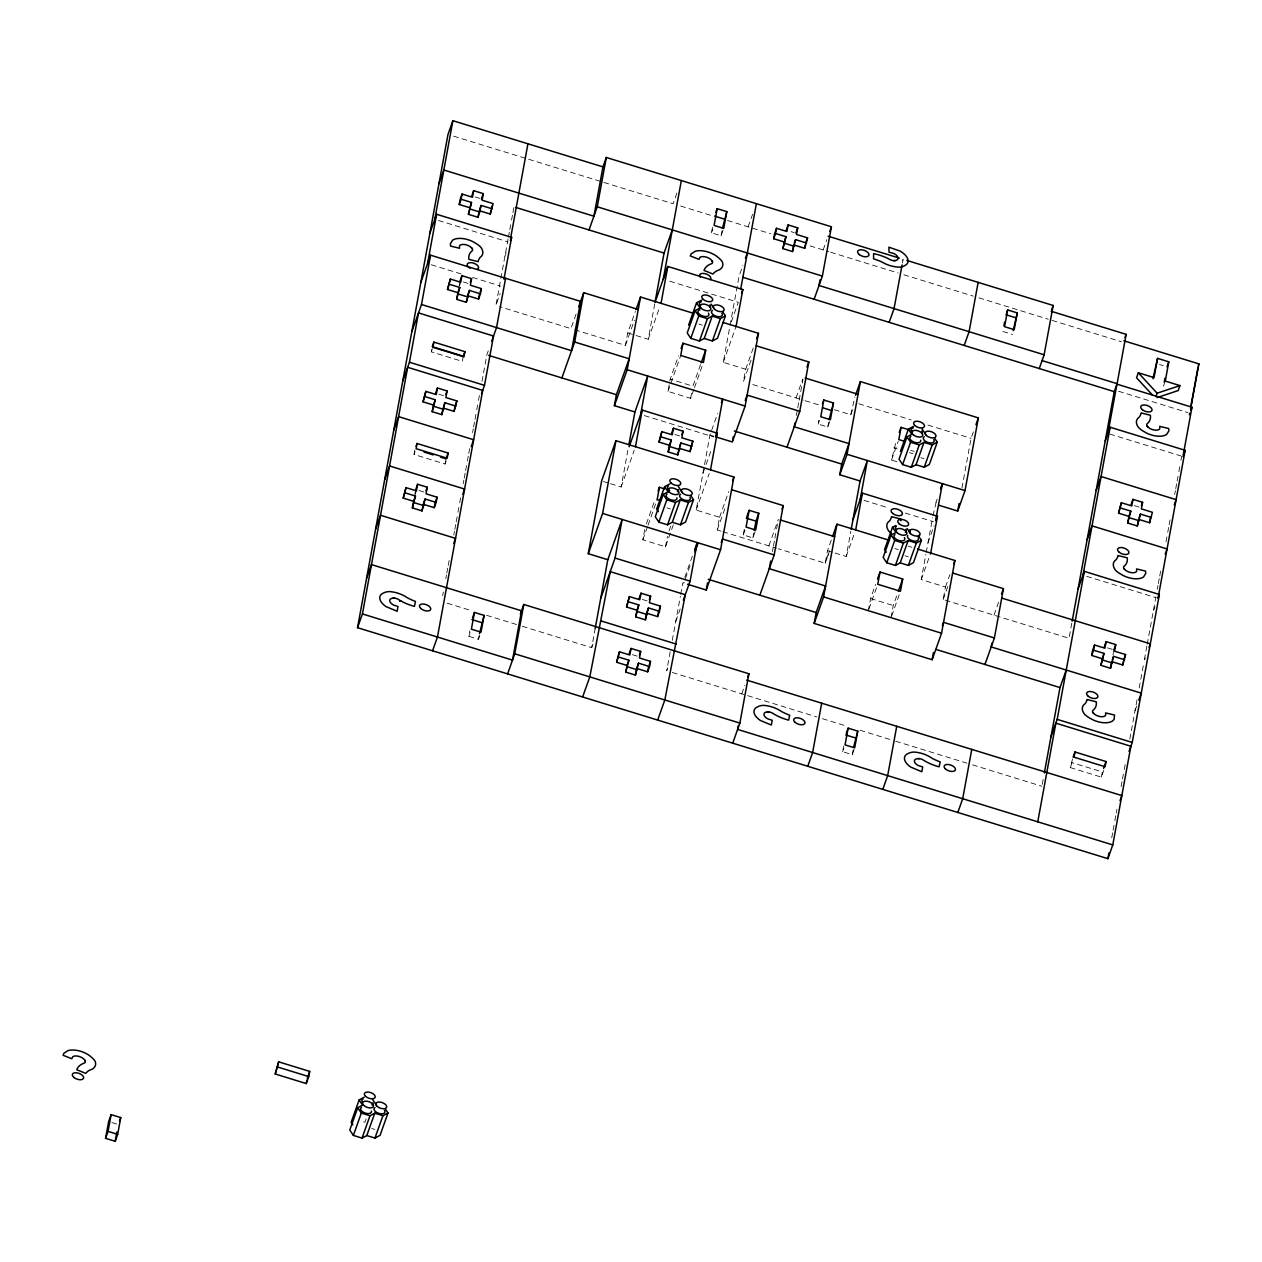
<?xml version="1.0" encoding="UTF-8"?>
<svg xmlns="http://www.w3.org/2000/svg" width="1262" height="1262" viewBox="0 0 1262 1262"><rect width="100%" height="100%" fill="white"/><g stroke="black" fill="none" stroke-linecap="round" stroke-linejoin="round"><path stroke-width="0.75" stroke-dasharray="5 3.75" d="M463.296 356.184L462.349 361.389L431.304 351.83L431.935 348.375M446.117 461.135L445.092 464.022L414.046 454.478L414.993 449.272M414.851 494.452L415.766 489.514M459.163 285.859L460.062 280.937M445.092 464.022L446.038 458.832M442.662 595.759L443.356 591.973M445.786 578.69L446.48 574.904M446.827 572.995L447.868 567.316M448.215 565.408L449.619 557.82M453.784 535.056L454.478 531.27M454.825 529.362L455.882 523.683M456.229 521.774L457.617 514.186M457.964 512.293L459.005 506.598M459.699 502.812L460.74 497.118M463.186 483.835L463.88 480.049M464.227 478.14L465.268 472.461M465.615 470.552L467.003 462.965M467.35 461.072L468.407 455.377M468.754 453.484L469.795 447.789M472.572 432.614L473.266 428.828M473.613 426.919L474.67 421.24M475.017 419.331L476.405 411.743M476.752 409.85L477.793 404.155M478.487 400.37L479.528 394.675M481.974 381.392L486.848 354.843L489.277 347.996M508.065 239.117L495.887 305.514L500.146 293.541M508.412 237.209L509.454 231.53M509.801 229.621L511.189 222.033M511.536 220.14L512.593 214.445M512.94 212.552L513.981 206.858M479.734 635.732L478.472 639.298L468.833 636.332L469.858 630.748M478.472 639.298L479.15 635.575M574.683 329.761L625.431 345.394L627.719 332.947L635.401 311.399M522.279 626.283L591.689 647.658L595.159 628.681M610.492 483.709L621.156 486.99L627.861 450.36M627.719 332.947L648.242 339.257L655.01 302.375M693.848 389.406L690.645 398.382L667.961 391.394L670.201 379.152L678.514 355.805M673.34 524.834L665.516 546.793L642.815 539.805L644.74 529.314M723.079 230.236L721.107 235.805L711.468 232.839L712.494 227.255M690.645 398.382L691.608 393.129M721.107 235.805L722.116 230.22M665.516 546.793L667.44 536.303M670.201 651.776L666.715 670.753L668.671 665.263M672.283 640.402L680.376 596.327M680.723 594.386L682.852 582.807L683.83 583.107L690.992 562.978M720.933 531.113L717.242 529.977L719.561 517.278L696.182 510.085L709.938 435.075L717.621 413.526M751.079 360.143L743.397 381.692L745.684 369.245L723.284 362.352L729.704 327.331M730.035 325.486L739.09 276.157L742.892 265.462M755.149 531.602L752.893 537.896L743.271 534.93L744.627 527.484M752.893 537.896L753.919 532.312M796.354 415.387L797.395 409.708M797.742 407.8L798.783 402.121M799.146 400.212L801.922 385.036M802.269 383.143L802.963 379.357M772.423 551.62L773.117 547.818M773.464 545.925L774.505 540.231M774.852 538.338L776.24 530.75M776.587 528.841L777.644 523.162M829.733 421.571L827.777 427.061L818.139 424.095L818.817 420.372M827.777 427.061L828.803 421.476M834.356 409.693L850.777 414.756L854.926 396.915M831.279 540.104L827.509 550.705L825.206 563.215L778.275 548.765M834.987 553.008L846.218 556.463L850.84 531.27M902.409 263.064L903.103 259.278L901.873 262.717M896.777 461.655L891.54 460.046L896.209 440.99M868.319 610.792L870.575 598.535L875.607 584.401M854.09 749.565L852.276 754.66L842.637 751.695L843.663 746.11M852.276 754.66L853.301 749.076M891.019 617.765L893.259 605.523L897.676 593.156M1071.817 623.081L1069.04 638.256L943.171 599.513L945.459 587.019L921.26 579.558L925.882 554.365M926.229 552.44L932.618 517.625M932.981 515.685L936.925 498.979M961.944 488.094L971.077 438.34L973.491 431.525M1042.254 784.333L1043.295 778.654M1103.824 770.199L1101.363 777.14L1070.318 767.58L1072.511 758.919M1112.974 654.773L1113.889 649.851M1101.363 777.14L1102.31 771.934L1071.264 762.39M1111.727 837.794L1112.768 832.1M1113.116 830.207L1114.504 822.619M1114.851 820.71L1115.892 815.031M1116.239 813.122L1116.933 809.336M1121.113 786.573L1122.155 780.878M1122.502 778.985L1123.89 771.397M1124.253 769.489L1125.294 763.81M1129.805 739.138L1137.472 697.413M1139.207 687.916L1143.735 663.26M1146.858 646.191L1144.082 661.367L1145.328 657.849M1147.205 644.283L1155.913 596.863M1157.301 589.275L1157.995 585.473M1158.342 583.58L1159.384 577.886M1159.731 575.993L1161.119 568.405M1165.993 541.84L1167.382 534.252M1167.729 532.359L1168.786 526.664M1169.133 524.771L1170.521 517.183M1174.701 494.42L1175.395 490.618M1175.742 488.725L1176.783 483.03M1177.13 481.137L1178.519 473.55M1178.866 471.657L1179.907 465.962M1180.964 460.267L1181.658 456.481M431.304 351.83L432.377 348.817M459.478 285.764L460.725 282.262M414.046 454.478L415.072 451.575M415.182 494.341L416.428 490.855M504.926 256.186L506.157 252.747M576.103 314.08L570.929 328.609L499.642 306.666M468.833 636.332L470.111 632.767M676.905 193.039L673.103 203.734L603.693 182.375M625.431 345.394L634.392 320.248M366.138 1118.81L364.907 1122.249L361.437 1121.177M648.242 339.257L659.758 306.934M711.468 232.839L712.793 229.132M621.156 486.99L634.187 450.392M667.961 391.394L680.754 355.474M591.689 647.658L592.982 643.999M748.129 226.829L752.578 214.366M700.568 364.576L692.901 386.14L670.201 379.152M694.494 387.608L703.439 362.462M646.365 523.904L654.836 500.115M642.815 539.805L647.39 526.995M648.037 525.166L657.155 499.547M731.313 321.92L738.286 302.312L666.999 280.369M723.284 362.352L736.062 326.432M669.065 530.892L671.021 525.402M702.902 473.455L705.458 466.262M706.105 464.479L711.216 450.108M745.684 369.245L753.998 345.898M696.182 510.085L709.212 473.487M684.809 577.318L692.617 555.343M675.769 621.425L680.202 608.962M719.561 517.278L728.695 491.659M717.242 529.977L725.713 506.188M823.171 249.923L826.847 239.606M743.271 534.93L744.943 530.214M796.038 397.909L802.711 379.152M768.889 545.878L778.338 519.36M818.139 424.095L819.448 420.435M741.756 693.848L744.817 685.25M850.777 414.756L853.254 407.658M846.218 556.463L854.406 533.495M891.54 460.046L898.213 441.306M868.95 609.01L877.768 584.274M842.637 751.695L843.852 748.303M891.65 615.998L899.822 593.03M935.947 502.45L937.145 499.042M928.012 542.739L934.085 525.702M921.26 579.558L930.693 553.056M945.459 587.019L949.876 574.636M943.171 599.513L948.204 585.379M993.999 615.162L999.63 599.371M1163.501 386.046L1165.268 381.077M1070.318 767.58L1072.779 760.639M1153.736 610.319L1154.967 606.88M1135.027 710.68L1137.535 703.66M791.053 231.64L794.271 232.634M453.61 136.17L526.775 158.696M528.652 159.264L601.816 181.791M680.597 206.037L712.494 215.865M727.496 220.487L770.64 233.754M810.046 245.885L828.803 251.659M830.68 252.242L898.213 273.034M903.829 274.753L973.239 296.128M978.87 297.848L1048.28 319.223M1052.035 320.374L1121.445 341.734M1159.541 364.513L1163.28 365.664M1002.864 331.48L1012.487 334.446M1118.574 391.252L1187.984 412.627M475.001 196.904L479.828 198.386M438.545 220.487L507.955 241.862M1109.771 434.033L1181.058 455.976M698.88 324.097L702.335 325.154M431.304 264.752L461.324 273.98M472.572 277.451L500.714 286.111M463.28 281.915L468.092 283.398M858.728 403.761L911.148 419.899M928.012 425.089L971.077 438.34M752.799 384.594L803.326 400.149M805.156 400.717L819.748 405.197M1134.301 505.589L1139.129 507.072M910.707 450.36L914.161 451.417M893.78 447.805L897.266 448.878M909.492 452.632L912.978 453.721M920.881 457.649L924.099 458.642M709.938 435.075L713.677 436.226M644.409 415.592L713.819 436.952M674.776 434.475L679.603 435.958M864.013 500.351L888.401 507.86M905.28 513.05L933.423 521.711M1086.74 576.34L1156.15 597.699M438.797 394.233L443.609 395.716M908.167 546.115L911.921 547.266M894.837 548.513L898.307 549.585M905.012 555.801L908.246 556.794M603.378 481.516L608.71 483.157M827.509 550.705L833.125 552.425M666.935 507.908L670.406 508.965M1107.468 647.863L1112.279 649.346M722.779 531.681L776.398 548.181M870.575 598.535L893.259 605.523M418.968 490.508L423.795 491.991M642.326 599.434L647.138 600.917M632.388 654.662L637.2 656.145M447.237 603.189L471.625 610.698M486.627 615.32L516.647 624.548M672.346 672.488L816.798 716.942M822.414 718.677L846.802 726.186M859.943 730.225L891.824 740.037M895.578 741.188L966.866 763.131M972.497 764.867L1041.907 786.242M371.627 1128.465L374.846 1129.458M111.861 1122.581L116.672 1124.063M829.623 550.784L825.222 563.152L829.623 550.831"/><path stroke-width="1.5" d="M105.566 1138.34L108.642 1121.602L111.119 1114.63L120.758 1117.596L117.681 1134.349L115.205 1141.305L105.566 1138.34L108.059 1131.383L111.119 1114.63M115.205 1141.305L116.909 1132.014M275.226 1074.009L278.665 1061.847L309.711 1071.406L308.748 1076.596L306.272 1083.569L275.226 1074.009L278.665 1061.847M1037.758 821.814L1055.852 723.158L1130.878 746.252L1112.784 844.909L1107.894 858.665L357.525 627.687L447.994 134.435L452.884 120.695L602.952 166.884L593.913 216.212L443.845 170.007L438.939 183.763M357.525 627.687L362.431 613.931L407.658 367.305L482.699 390.4L437.457 637.026L432.566 650.782M434.791 219.336L452.884 120.695M402.752 381.061L409.456 362.241L418.511 312.913L493.537 336.023L484.498 385.336L481.469 393.839M427.55 263.6L436.605 214.272L511.631 237.366L503.98 279.107M421.508 304.505L430.547 255.176L580.615 301.381L571.576 350.694L421.508 304.505L411.806 331.732M425.105 499.011L422.013 510.905L412.374 507.939L413.605 501.298L403.209 498.096L406.033 487.653L416.428 490.855L417.627 484.277L427.266 487.242L426.051 493.821L437.078 497.212L436.131 502.402L434.254 507.655L423.227 504.264L425.105 499.011L436.131 502.402M403.209 498.096L406.033 487.653M433.86 342.112L432.913 347.302L463.959 356.862L464.905 351.672L433.86 342.112L432.251 346.64L463.296 356.184L464.905 351.672M455.945 406.143L444.918 402.752L441.842 414.646L432.203 411.68L433.418 405.023L423.038 401.837L425.862 391.378L436.242 394.58L437.457 388.002L447.079 390.968L445.88 397.546L456.907 400.937L454.083 411.38L443.057 407.989M469.638 207.694L459.242 204.491L460.204 199.301L462.066 194.048L472.461 197.251L473.66 190.672L483.299 193.638L482.084 200.216L493.111 203.608L490.287 214.051L479.26 210.659L478.046 217.301L468.407 214.335L471.499 202.441L461.119 199.254L462.066 194.048M423.038 401.837L425.862 391.378M417.059 443.483L416.113 448.688L447.158 458.232L448.105 453.042L417.059 443.483L416.034 446.385M469.401 290.418L466.309 302.312L456.686 299.362L457.901 292.705L447.521 289.503L450.345 279.06L460.725 282.262L461.924 275.684L471.562 278.65L470.363 285.228L481.39 288.619L480.428 293.825L478.566 299.062L467.539 295.671L469.401 290.418L480.428 293.825M447.521 289.503L450.345 279.06M306.272 1083.569L306.903 1080.098M412.374 507.939L415.466 496.045L405.086 492.858M432.203 411.68L435.295 399.786L424.9 396.583M468.407 214.335L471.499 202.441M456.686 299.362L459.762 287.452L449.382 284.265M422.013 510.905L422.928 505.92M441.842 414.646L442.757 409.661M478.046 217.301L481.137 205.406L492.164 208.798M466.309 302.312L466.924 298.999M434.254 507.655L435.216 502.45M454.083 411.38L454.714 407.926M490.287 214.051L490.934 210.58M478.566 299.062L479.513 293.872M510.526 238.644L527.926 143.789M505.589 278.271L496.534 327.599L491.707 341.15M474.449 612.433L471.373 629.186L481.011 632.152L484.087 615.399L474.449 612.433L472.54 617.796M479.497 633.713L484.087 615.399M507.608 673.876L514.754 653.795L523.793 604.466L748.902 673.766L739.863 723.079L732.717 743.176M589.023 229.968L597.257 206.794L606.312 157.466L831.421 226.766L822.367 276.094L814.132 299.252M561.874 377.937L574.667 342.018L583.707 292.689L638.225 309.474M628.918 444.603L634.912 411.98L614.389 405.654L616.392 394.706L629.186 358.787L574.667 342.018M595.159 628.681L607.811 559.713L588.266 553.687L601.611 480.98L615.951 440.706L733.9 477.02L720.57 549.743L706.231 590.001L687.569 584.259M614.389 405.654L627.182 369.734L640.512 297.027L692.917 313.15M588.266 553.687L602.605 513.429L615.951 440.706M672.299 229.889L664.049 253.063L655.01 302.375L667.803 266.456L742.829 289.566L736.062 326.432M663.26 279.217L681.338 180.576M582.634 696.971L589.796 676.889L610.24 571.639L685.266 594.733L664.822 699.984L657.676 720.066M640.654 414.441L647.69 376.06L634.912 411.98M661.036 303.337L667.803 266.456M600.728 598.33L615.067 558.056L622.15 519.439L607.811 559.713M635.48 446.732L642.2 410.087L717.242 433.182L710.522 469.827M648.447 607.937L645.371 619.831L635.732 616.866L636.947 610.209L626.567 607.022L629.391 596.579L639.771 599.765L640.986 593.187L650.608 596.153L649.409 602.731L660.436 606.123L659.474 611.329L657.612 616.582L646.586 613.174L648.447 607.937L659.474 611.329M638.509 663.165L635.417 675.075L625.794 672.11L627.009 665.453L616.629 662.266L619.453 651.807L629.833 655.01L631.032 648.431L640.67 651.397L639.471 657.975L650.498 661.367L649.536 666.573L647.674 671.81L636.647 668.418L638.509 663.165L649.536 666.573M626.567 607.022L629.391 596.579M616.629 662.266L619.453 651.807M691.939 446.385L680.912 442.994L677.82 454.888L668.197 451.922L669.412 445.265L659.032 442.079L661.856 431.636L672.236 434.822L673.435 428.244L683.073 431.21L681.859 437.788L692.885 441.179L690.062 451.622L679.051 448.231M659.032 442.079L661.856 431.636M682.994 343.232L680.754 355.474L703.439 362.462L705.695 350.221L682.994 343.232L681.07 348.612M664.648 488.915L659.411 487.306L657.155 499.547L660.657 500.62M625.794 672.11L628.886 660.215L618.49 657.013M635.732 616.866L638.824 604.971L628.444 601.769M668.197 451.922L671.274 440.028L660.894 436.826M717.179 208.672L714.103 225.409L723.741 228.375L726.817 211.637L717.179 208.672L715.854 212.379M645.371 619.831L646.286 614.846M635.417 675.075L636.332 670.09M677.82 454.888L678.735 449.903M722.463 228.359L726.817 211.637M647.674 671.81L648.621 666.62M657.612 616.582L658.559 611.376M690.062 451.622L690.708 448.168M740.731 289.03L756.38 203.671M716.043 435.611L722.732 399.155L721.454 402.752M683.373 600.065L690.109 581.167L697.192 542.534L694.573 549.853M732.686 440.138L733.348 436.494M706.231 590.001L707.54 582.87M784.081 241.941L773.701 238.739L774.647 233.549L776.509 228.296L786.904 231.498L788.103 224.92L797.742 227.886L796.527 234.464L807.554 237.855L804.73 248.298L793.703 244.907L792.489 251.548L782.866 248.582L785.942 236.688L775.562 233.502L776.509 228.296M715.538 436.794L732.339 441.968L745.132 406.048L758.478 333.326L722.937 322.394M782.866 248.582L785.942 236.688M792.489 251.548L795.581 239.654L806.607 243.045M749.139 510.305L746.063 527.059L755.701 530.024L758.777 513.271L749.139 510.305L746.347 518.177L755.97 521.143L754.266 530.45M804.73 248.298L805.377 244.828M738.302 725.618L737.607 729.42L1112.784 844.909M820.063 279.801L819.022 285.496L1044.131 354.796L1039.241 368.551M794.965 422.975L794.271 426.777L849.01 443.625L841.722 464.069L839.766 474.749L860.069 480.996L851.203 529.33M770.688 561.101L769.284 568.689L825.6 586.025L816.167 612.527L814.164 623.412L932.129 659.726L941.562 633.224L954.908 560.502L917.553 549.002M786.983 447.221L799.777 411.302L808.816 361.973L756.19 345.772M759.85 595.191L774.19 554.933L783.229 505.605L731.581 489.703M823.818 400.022L820.757 416.76L830.38 419.725L833.456 402.988L823.818 400.022L822.524 403.682M829.134 419.615L833.456 402.988M839.766 474.749L847.054 454.288L860.384 381.581L978.35 417.896L965.02 490.602L957.732 511.047L939.07 505.305M814.164 623.412L823.613 596.91L836.943 524.187L889.394 540.341M821.688 703.186L812.649 752.515L807.743 766.271M902.062 264.957L894.064 308.591L889.158 322.346M860.258 499.2L867.341 460.535L860.069 480.996M855.668 529.961L862.419 493.142L937.461 516.237L930.693 553.056M909.792 430.042L901.068 427.361L898.812 439.602L904.049 441.211M848.127 728.158L845.051 744.895L854.689 747.861L857.766 731.124L848.127 728.158L846.313 733.238M880.008 572.033L877.768 584.274L900.453 591.263L902.709 579.021L880.008 572.033L877.5 579.1M853.633 747.214L857.766 731.124M896.73 726.281L887.675 775.609L882.785 789.365M978.145 282.373L969.09 331.701L964.2 345.441M935.647 520.37L942.383 483.646M957.732 511.047L959.136 503.396M932.129 659.726L933.454 652.47M1003.889 325.896L1004.568 322.173M1007.644 309.931L1004.568 326.684L1014.206 329.65L1017.267 312.897L1007.644 309.931L1006.492 313.134M1013.181 330.723L1017.267 312.897M971.756 749.391L962.717 798.704L957.826 812.46M1044.131 354.796L1053.171 305.467L906.857 260.429M991.9 643.147L991.206 646.933L1141.274 693.138L1138.781 700.158M984.959 664.49L994.393 637.973L1003.448 588.66L952.605 573.011M1044.337 772.959L1060.001 687.585L1066.248 670.027M1072.164 621.188L1114.267 391.646L1117.107 383.68L1126.146 334.351L1051.12 311.257M1107.894 433.45L1116.949 384.137L1191.975 407.232L1183.283 454.651M1082.985 575.188L1110.118 427.219L1185.16 450.313L1158.027 598.283L1159.368 594.481L1084.342 571.386L1078.079 588.944M1050.946 736.913L1057.193 719.356L1084.342 571.386M1102.089 658.654L1091.709 655.451L1092.655 650.261L1094.533 645.008L1104.913 648.211L1106.111 641.632L1115.75 644.598L1114.551 651.176L1125.578 654.568L1122.754 665.011L1111.727 661.619L1110.513 668.261L1100.874 665.295L1103.966 653.4L1093.57 650.214L1094.533 645.008M1151.465 517.483L1140.438 514.091L1137.346 525.986L1127.723 523.02L1128.938 516.379L1118.558 513.177L1121.382 502.733L1131.762 505.936L1132.96 499.358L1142.599 502.323L1141.384 508.901L1152.411 512.293L1149.587 522.736L1138.576 519.345M1074.972 751.978L1074.025 757.168L1105.07 766.728L1106.017 761.538L1074.972 751.978L1073.126 757.184M1118.558 513.177L1121.382 502.733M1152.963 378.742L1157.569 358.376L1168.801 361.831L1165.268 381.077L1179.938 385.588L1178.172 390.557L1157.096 397.593M1157.569 358.376L1154.036 377.606L1138.308 372.763L1136.526 377.748L1152.837 395.448M1100.874 665.295L1103.966 653.4M1127.723 523.02L1130.799 511.126L1120.419 507.939M1137.346 525.986L1138.261 521.001M1110.513 668.261L1113.589 656.366L1124.616 659.758M1164.211 382.197L1164.921 378.348M1122.754 665.011L1123.385 661.54M1149.587 522.736L1150.55 517.546M1107.894 858.665L1108.935 852.97M1190.697 407.153L1198.001 367.305M1190.555 409.409L1198.9 363.882L1123.858 340.787M1129.048 751.411L1132.235 742.45L1159.368 594.481M910.17 532.454L910.107 530.087M919.115 535.135L918.121 537.076M429.9 233.091L436.605 214.272M119.527 1121.082L120.758 1117.596M420.845 282.42L430.547 255.176M459.242 204.491L461.119 199.254M471.799 195.925L473.66 190.672M393.712 430.389L398.603 416.634L473.644 439.728L471.199 446.606M481.421 198.891L483.299 193.638M479.891 208.908L481.137 205.406M384.673 479.718L389.564 465.962L464.605 489.057L462.76 494.215M460.062 280.937L461.924 275.684M457.901 292.705L459.762 287.452M375.619 529.03L380.525 515.275L455.55 538.385L453.721 543.543M491.249 208.861L492.495 205.359M470.316 282.152L471.562 278.65M366.579 578.359L371.47 564.603L521.537 610.808L512.498 660.121L362.431 613.931M435.579 393.255L437.457 388.002M433.418 405.023L435.295 399.786M480.144 292.121L481.39 288.619M445.833 394.47L447.079 390.968M443.672 406.238L444.918 402.752M415.766 489.514L417.627 484.277M413.605 501.298L415.466 496.045M510.432 240.742L511.631 237.366M455.03 406.19L456.907 400.937M426.02 490.729L427.266 487.242M448.105 453.042L446.038 458.832L440.564 457.144M435.832 500.714L437.078 497.212M602.952 166.884L606.312 157.466M578.674 306.824L583.707 292.689M307.218 1078.363L309.711 1071.406M520.323 614.247L523.793 604.466M636.032 309.6L640.512 297.027M364.197 1097.23L359.118 1099.943L351.167 1122.297L352.887 1124.868M359.118 1099.943L362.557 1105.102L357.73 1107.689L349.763 1130.042L353.36 1135.421L362.036 1138.103L366.8 1135.548L374.767 1113.194L382.922 1115.718L388.002 1112.989L385.32 1108.951M353.36 1135.421L361.326 1113.084L357.73 1107.689M362.036 1138.103L369.987 1115.75L374.767 1113.194M366.8 1135.548L374.972 1138.056L382.922 1115.718M388.002 1112.989L380.051 1135.343L374.972 1138.056M629.154 446.764L642.2 410.087M688.595 325.202L696.545 302.864L701.625 300.135M696.545 302.864L700 308.023L695.157 310.61L687.206 332.963L690.787 338.342L699.463 341.008L704.228 338.453L712.194 316.115L720.365 318.623L725.445 315.91L722.747 311.872M690.787 338.342L698.754 315.989L695.157 310.61M699.463 341.008L707.414 318.671L712.194 316.115M671.573 433.497L673.435 428.244M669.412 445.265L671.274 440.028M701.215 362.793L705.695 350.221M658.101 490.965L659.411 487.306M704.228 338.453L712.399 340.977L720.365 318.623M681.827 434.712L683.073 431.21M745.432 258.331L747.341 252.999M669.696 483.945L664.617 486.675L656.666 509.012L658.385 511.599M725.445 315.91L717.479 338.263L712.399 340.977M679.666 446.48L680.912 442.994M664.617 486.675L668.071 491.833L663.228 494.42L655.262 516.773L658.859 522.152L667.535 524.818L672.299 522.263L680.265 499.926L688.437 502.434L693.516 499.72L690.819 495.682M658.859 522.152L666.825 499.799L663.228 494.42M741.535 293.21L742.829 289.566M691.024 446.432L692.885 441.179M639.108 598.44L640.986 593.187M636.947 610.209L638.824 604.971M667.535 524.818L675.485 502.465L680.265 499.926M773.701 238.739L775.562 233.502M629.17 653.684L631.032 648.431M649.362 599.655L650.608 596.153M627.009 665.453L628.886 660.215M672.299 522.263L680.47 524.787L688.437 502.434M786.242 230.157L788.103 224.92M693.516 499.72L685.55 522.058L680.47 524.787M716.217 436.084L717.242 433.182M639.424 654.899L640.67 651.397M659.19 609.625L660.436 606.123M756.553 338.721L758.478 333.326M795.865 233.123L797.742 227.886M794.334 243.156L795.581 239.654M649.252 664.869L650.498 661.367M745.227 400.496L747.136 395.101L799.777 411.302M694.905 551.999L698.17 542.849M805.692 243.093L807.554 237.855M732.607 480.68L733.9 477.02M829.749 231.467L831.421 226.766M721.233 542.692L722.527 539.032L774.19 554.933M806.986 367.132L808.816 361.973M755.97 521.143L758.777 513.271M782.014 509.043L783.229 505.605M747.782 676.921L748.902 673.766M855.541 395.211L860.384 381.581M832.541 536.571L836.943 524.187M852.97 519.644L862.419 493.142M899.238 432.472L901.068 427.361M900.421 451.465L908.372 429.127L913.451 426.398M908.372 429.127L911.827 434.286L906.984 436.873L899.033 459.226L902.614 464.605L911.29 467.271L916.054 464.731L924.021 442.378L932.192 444.887L937.272 442.173L934.574 438.135M902.614 464.605L910.58 442.252L906.984 436.873M911.29 467.271L919.241 444.934L924.021 442.378M895.894 525.465L892.518 527.279L884.552 549.633L886.271 552.204M892.518 527.279L895.957 532.438L891.114 535.025L883.163 557.378L886.76 562.773L895.421 565.439L900.2 562.884L908.151 540.53L916.322 543.054L921.402 540.325L918.704 536.287M886.76 562.773L894.711 540.42L891.114 535.025M916.054 464.731L924.226 467.24L932.192 444.887M937.272 442.173L929.305 464.526L924.226 467.24M895.421 565.439L903.387 543.086L908.151 540.53M898.292 591.389L902.709 579.021M900.2 562.884L908.372 565.392L916.322 543.054M921.402 540.325L913.451 562.678L908.372 565.392M940.569 488.757L941.783 485.349M940.789 488.82L942.619 483.709M935.836 520.78L937.461 516.237M975.92 424.71L978.35 417.896M953.646 564.035L954.908 560.502M1051.625 309.805L1053.171 305.467M942.304 625.873L943.566 622.34L994.393 637.973M1001.523 594.023L1003.448 588.66M1125.01 337.569L1126.146 334.351M1105.228 440.974L1110.118 427.219M1096.173 490.287L1101.079 476.531L1176.105 499.642L1174.275 504.8M1087.134 539.615L1092.024 525.86L1167.066 548.954L1165.236 554.113M1155.929 396.52L1157.112 393.208L1179.938 385.588M1167.034 366.816L1168.801 361.831M1131.099 504.595L1132.96 499.358M1128.938 516.379L1130.799 511.126M1141.353 505.825L1142.599 502.323M1139.192 517.594L1140.438 514.091M1091.709 655.451L1093.57 650.214M1198.348 365.412L1198.9 363.882M1104.25 646.885L1106.111 641.632M1189.309 414.741L1189.861 413.195M1190.918 410.213L1191.975 407.232M1113.889 649.851L1115.75 644.598M1182.936 456.56L1185.16 450.313M1112.343 659.868L1113.589 656.366M1123.701 659.821L1125.578 654.568M1103.54 768.463L1106.017 761.538M1149.083 647.311L1150.329 643.809L1002.123 598.188M1119.993 800.739L1121.839 795.581L746.647 680.092M895.357 260.571L893.764 260.635A5.758 2.981 19.6 0 1 890.798 259.972L890.025 259.578A30.383 15.743 19.6 0 0 884.299 256.849L882.801 256.265A30.383 15.743 19.6 0 0 873.588 253.646L873.588 258.852A37.371 19.356 19.6 0 1 881.586 261.865L882.059 262.102A19.75 10.238 19.6 0 0 886.429 264.294L887.959 264.894A19.75 10.238 19.6 0 0 900.374 267.118A16.769 8.692 19.6 0 0 905.58 265.052L906.605 264.373A16.816 8.708 19.6 0 0 900.263 251.154L888.905 247.178L889.047 252.242L893.259 253.283A7.13 3.691 19.6 0 1 897.976 257.48A7.13 3.691 19.6 0 1 895.357 260.571L893.859 260.65M393.097 598.141L394.785 598.204A5.758 2.981 19.6 0 1 397.751 599.056L398.476 599.482A30.383 15.743 19.6 0 0 403.903 602.495L405.354 603.173A30.383 15.743 19.6 0 0 414.441 606.359L415.482 601.453A37.371 19.356 19.6 0 1 407.752 597.983L407.295 597.731A19.75 10.238 19.6 0 0 403.193 595.333L401.71 594.639A19.75 10.238 19.6 0 0 389.201 591.578A16.769 8.692 19.6 0 0 383.348 593.124L382.118 593.676A16.816 8.708 19.6 0 0 386.062 606.628L397.136 611.265L398.003 606.47L393.807 605.176A7.13 3.691 19.6 0 1 389.737 600.838A7.13 3.691 19.6 0 1 393.097 598.141L394.675 598.188M767.312 711.926L769 711.989A5.758 2.981 19.6 0 1 771.965 712.841L772.691 713.282A30.383 15.743 19.6 0 0 778.118 716.295L779.569 716.958A30.383 15.743 19.6 0 0 788.655 720.145L789.697 715.238A37.371 19.356 19.6 0 1 781.967 711.768L781.509 711.531A19.75 10.238 19.6 0 0 777.408 709.118L775.925 708.424A19.75 10.238 19.6 0 0 763.4 705.363A16.769 8.692 19.6 0 0 757.563 706.909L756.332 707.461A16.816 8.708 19.6 0 0 760.276 720.413L771.334 725.051L772.218 720.255L768.022 718.961A7.13 3.691 19.6 0 1 763.952 714.639A7.13 3.691 19.6 0 1 767.312 711.926L768.889 711.973M917.789 758.604L919.477 758.667A5.758 2.981 19.6 0 1 922.443 759.535L923.169 759.961A30.383 15.743 19.6 0 0 928.595 762.974L930.047 763.636A30.383 15.743 19.6 0 0 939.133 766.839L940.174 761.933A37.371 19.356 19.6 0 1 932.444 758.462L931.987 758.21A19.75 10.238 19.6 0 0 927.885 755.812L926.403 755.102A19.75 10.238 19.6 0 0 913.893 752.057A16.769 8.692 19.6 0 0 908.041 753.588L906.81 754.155A16.816 8.708 19.6 0 0 910.754 767.107L921.828 771.745L922.696 766.949L918.499 765.655A7.13 3.691 19.6 0 1 914.429 761.317A7.13 3.691 19.6 0 1 917.789 758.604L919.367 758.651M828.061 236.183L899.349 258.111M714.544 216.086L724.167 219.052M784.727 243.345L794.366 246.311M1005.924 314.727L1015.563 317.693M597.257 206.794L822.367 276.094M1042.065 360.585L1117.107 383.68M515.858 207.441L664.049 253.063M742.845 277.309L1114.267 391.646M470.284 209.098L479.923 212.063M698.754 315.989L707.414 318.671M805.14 378.016L858.05 394.296M458.548 294.109L468.186 297.075M822.824 407.847L830.853 410.308M910.58 442.252L919.241 444.934M1129.585 517.783L1139.223 520.749M627.182 369.734L745.132 406.048M847.054 454.288L965.02 490.602M488.709 355.411L616.392 394.706M734.358 431.02L841.722 464.069M409.456 362.241L484.498 385.336M670.059 446.669L679.697 449.635M894.711 540.42L903.387 543.086M434.065 406.427L443.703 409.393M780.216 519.944L834.655 536.697M666.825 499.799L675.485 502.465M1102.736 660.058L1112.374 663.023M424.127 452.08L433.26 454.904M602.605 513.429L720.57 549.743M823.613 596.91L941.562 633.224M708.203 579.305L816.167 612.527M936.01 649.425L1060.001 687.585M615.067 558.056L690.109 581.167M414.252 502.702L423.89 505.668M1057.193 719.356L1132.235 742.45M637.594 611.613L647.232 614.578M601.185 620.967L676.227 644.062M627.656 666.857L637.294 669.822M471.909 619.595L481.548 622.56M845.714 734.941L855.336 737.907M514.754 653.795L739.863 723.079M277.703 1067.053L308.748 1076.596M361.326 1113.084L369.987 1115.75M108.059 1131.383L117.681 1134.349M1138.308 372.763L1157.112 393.208M1147.789 426.903L1146.953 425.799A5.758 2.981 19.6 0 1 1146.811 424.079L1147.158 423.732A30.383 15.743 19.6 0 0 1149.43 421.066L1149.808 420.309A30.383 15.743 19.6 0 0 1150.345 415.245L1141.116 412.942A37.371 19.356 19.6 0 1 1139.334 416.996L1139.16 417.217A19.75 10.238 19.6 0 0 1137.22 419.189L1136.81 419.962A19.75 10.238 19.6 0 0 1138.419 427.376A16.769 8.692 19.6 0 0 1144.397 431.809L1146.054 432.819A16.816 8.708 19.6 0 0 1166.656 434.428L1168.928 430.799L1168.644 428.512L1159.715 426.351L1159.778 428.733A7.13 3.691 19.6 0 1 1154.414 430.058A7.13 3.691 19.6 0 1 1147.789 426.903L1146.984 425.862M1124.647 569.477L1123.811 568.373A5.758 2.981 19.6 0 1 1123.685 566.654L1124.032 566.307A30.383 15.743 19.6 0 0 1126.288 563.641L1126.666 562.884A30.383 15.743 19.6 0 0 1127.203 557.82L1117.99 555.517A37.371 19.356 19.6 0 1 1116.207 559.571L1116.018 559.792A19.75 10.238 19.6 0 0 1114.078 561.764L1113.683 562.537A19.75 10.238 19.6 0 0 1115.293 569.951A16.769 8.692 19.6 0 0 1121.255 574.384L1122.928 575.393A16.816 8.708 19.6 0 0 1143.53 577.002L1145.786 573.358L1145.502 571.087L1136.589 568.925L1136.636 571.307A7.13 3.691 19.6 0 1 1131.288 572.632A7.13 3.691 19.6 0 1 1124.647 569.477L1123.858 568.436M1093.665 713.456L1092.829 712.352A5.758 2.981 19.6 0 1 1092.687 710.632L1093.034 710.285A30.383 15.743 19.6 0 0 1095.306 707.619L1095.684 706.878A30.383 15.743 19.6 0 0 1096.221 701.798L1087.008 699.495A37.371 19.356 19.6 0 1 1085.21 703.549L1085.036 703.77A19.75 10.238 19.6 0 0 1083.096 705.742L1082.701 706.515A19.75 10.238 19.6 0 0 1084.31 713.929A16.769 8.692 19.6 0 0 1090.273 718.362L1091.946 719.372A16.816 8.708 19.6 0 0 1112.532 720.981L1114.125 719.356L1114.52 715.065L1105.591 712.904L1105.654 715.286A7.13 3.691 19.6 0 1 1100.306 716.611A7.13 3.691 19.6 0 1 1093.665 713.456L1092.86 712.415M471.467 247.715L472.303 248.819A5.758 2.981 19.6 0 1 472.445 250.539L472.098 250.886A30.383 15.743 19.6 0 0 469.827 253.552L469.448 254.293A30.383 15.743 19.6 0 0 468.912 259.357L478.14 261.676A37.371 19.356 19.6 0 1 479.923 257.622L480.096 257.401A19.75 10.238 19.6 0 0 482.037 255.429L482.431 254.656A19.75 10.238 19.6 0 0 480.838 247.242A16.769 8.692 19.6 0 0 474.859 242.809L473.187 241.799A16.816 8.708 19.6 0 0 452.601 240.19L450.329 243.818L450.613 246.106L459.542 248.267L459.478 245.869A7.13 3.691 19.6 0 1 464.842 244.56A7.13 3.691 19.6 0 1 471.467 247.715L472.272 248.756M922.128 429.08L925.614 434.302M907.141 528.541L909.744 532.469M711.169 304.126L713.787 308.038M678.372 486.611L681.859 491.849M372.874 1099.896L376.36 1105.133M712.147 260.982L712.541 262.07A5.758 2.981 19.6 0 1 711.894 263.537L711.358 263.774A30.383 15.743 19.6 0 0 707.682 265.651L706.941 266.219A30.383 15.743 19.6 0 0 704.038 270.431L712.935 274.012A37.371 19.356 19.6 0 1 716.737 270.873L717.037 270.715A19.75 10.238 19.6 0 0 720.034 269.374L720.823 268.79A19.75 10.238 19.6 0 0 722.479 262.212A16.769 8.692 19.6 0 0 718.062 257.385L716.721 256.249A16.816 8.708 19.6 0 0 695.188 251.264L691.071 253.962L690.314 255.949L698.974 259.357L700.016 257.306A7.13 3.691 19.6 0 1 706.404 257.132A7.13 3.691 19.6 0 1 712.147 260.982L712.525 262.007M84.917 1060.317L85.311 1061.405A5.758 2.981 19.6 0 1 84.68 1062.888L84.144 1063.125A30.383 15.743 19.6 0 0 80.468 1064.986L79.711 1065.57A30.383 15.743 19.6 0 0 76.808 1069.782L85.721 1073.363A37.371 19.356 19.6 0 1 89.523 1070.223L89.807 1070.066A19.75 10.238 19.6 0 0 92.82 1068.725L93.593 1068.141A19.75 10.238 19.6 0 0 95.265 1061.563A16.769 8.692 19.6 0 0 90.832 1056.736L89.492 1055.584A16.816 8.708 19.6 0 0 67.959 1050.615L63.841 1053.313L63.1 1055.3L71.76 1058.708L72.802 1056.657A7.13 3.691 19.6 0 1 79.191 1056.483A7.13 3.691 19.6 0 1 84.917 1060.317L85.295 1061.342M891.477 533.463A16.769 8.692 19.6 0 1 888.811 531.128A19.75 10.238 19.6 0 1 887.202 523.714L887.58 522.973A19.75 10.238 19.6 0 1 889.536 520.969L889.726 520.749A37.371 19.356 19.6 0 0 891.508 516.679L900.721 518.997A30.383 15.743 19.6 0 1 900.879 520.78M700.315 277.325A5.947 3.076 19.6 0 1 705.111 273.665A5.947 3.076 19.6 0 1 710.175 279.722M470.111 268.27A5.947 3.076 19.6 0 1 468.155 263.174A5.947 3.076 19.6 0 1 476.468 264.563A5.947 3.076 19.6 0 1 476.973 269.437M920.692 440.264A5.726 2.966 19.6 0 1 914.019 442.11A5.726 2.966 19.6 0 1 910.817 436.478M933.722 439.602A5.726 2.966 19.6 0 1 928.185 442.568A5.726 2.966 19.6 0 1 924.273 436.699M912.458 432.093A5.726 2.966 19.6 0 1 911.574 428.812M912.252 428.275A5.726 2.966 19.6 0 1 913.231 427.928M921.702 431.194A5.726 2.966 19.6 0 1 921.844 433.592M708.439 313.134A5.726 2.966 19.6 0 1 706.136 316.525A5.726 2.966 19.6 0 1 698.911 313.749A5.726 2.966 19.6 0 1 699.968 309.868M721.896 313.339A5.726 2.966 19.6 0 1 716.359 316.305A5.726 2.966 19.6 0 1 712.446 310.436M700.631 305.83A5.726 2.966 19.6 0 1 699.747 302.549M700.426 302.012A5.726 2.966 19.6 0 1 701.404 301.665M709.875 304.931A5.726 2.966 19.6 0 1 710.017 307.329M918.279 538.637A5.726 2.966 19.6 0 1 912.316 540.735A5.726 2.966 19.6 0 1 907.725 535.403M904.412 537.549A5.726 2.966 19.6 0 1 898.875 540.515A5.726 2.966 19.6 0 1 894.947 534.646M905.832 529.346A5.726 2.966 19.6 0 1 905.296 532.296M896.604 530.261A5.726 2.966 19.6 0 1 896.383 526.428M689.967 497.149A5.726 2.966 19.6 0 1 684.43 500.115A5.726 2.966 19.6 0 1 680.518 494.247M678.357 489.609A5.726 2.966 19.6 0 1 677.41 491.675M669.743 490.461A5.726 2.966 19.6 0 1 668.481 485.823M676.937 497.812A5.726 2.966 19.6 0 1 670.264 499.657A5.726 2.966 19.6 0 1 667.062 494.026M384.468 1110.434A5.726 2.966 19.6 0 1 378.931 1113.399A5.726 2.966 19.6 0 1 375.003 1107.515M371.422 1111.096A5.726 2.966 19.6 0 1 364.765 1112.926A5.726 2.966 19.6 0 1 361.563 1107.31M372.858 1102.893A5.726 2.966 19.6 0 1 371.896 1104.96M362.446 1102.042A5.726 2.966 19.6 0 1 362.983 1099.092M399.88 601.091L400.922 601.169L399.88 601.091M1119.284 552.346A5.947 3.076 19.6 0 0 1128.78 553.198A5.947 3.076 19.6 0 0 1121.681 547.534A5.947 3.076 19.6 0 0 1119.284 552.346M945.396 768.889A5.947 3.076 19.6 0 0 955.129 770.435A5.947 3.076 19.6 0 0 948.866 764.551A5.947 3.076 19.6 0 0 945.396 768.889M794.918 722.211A5.947 3.076 19.6 0 0 804.651 723.757A5.947 3.076 19.6 0 0 798.389 717.873A5.947 3.076 19.6 0 0 794.918 722.211M420.703 608.426A5.947 3.076 19.6 0 0 430.437 609.972A5.947 3.076 19.6 0 0 424.174 604.088A5.947 3.076 19.6 0 0 420.703 608.426M892.802 513.508A5.947 3.076 19.6 0 0 902.298 514.375A5.947 3.076 19.6 0 0 895.2 508.712A5.947 3.076 19.6 0 0 892.802 513.508M1142.41 409.771A5.947 3.076 19.6 0 0 1151.906 410.623A5.947 3.076 19.6 0 0 1144.808 404.96A5.947 3.076 19.6 0 0 1142.41 409.771M1088.301 696.324A5.947 3.076 19.6 0 0 1097.782 697.176A5.947 3.076 19.6 0 0 1090.699 691.513A5.947 3.076 19.6 0 0 1088.301 696.324M913.057 434.601A5.726 2.966 19.6 0 0 922.443 436.1A5.726 2.966 19.6 0 0 916.417 430.437A5.726 2.966 19.6 0 0 913.057 434.601M926.292 435.453A5.726 2.966 19.6 0 0 935.663 436.952A5.726 2.966 19.6 0 0 929.637 431.273A5.726 2.966 19.6 0 0 926.292 435.453M914.808 425.499A5.726 2.966 19.6 0 0 924.194 426.982A5.726 2.966 19.6 0 0 918.168 421.319A5.726 2.966 19.6 0 0 914.808 425.499M702.981 299.236A5.726 2.966 19.6 0 0 712.367 300.719A5.726 2.966 19.6 0 0 706.341 295.056A5.726 2.966 19.6 0 0 702.981 299.236M714.466 309.19A5.726 2.966 19.6 0 0 723.836 310.673A5.726 2.966 19.6 0 0 717.81 305.01A5.726 2.966 19.6 0 0 714.466 309.19M701.23 308.338A5.726 2.966 19.6 0 0 710.616 309.837A5.726 2.966 19.6 0 0 704.59 304.174A5.726 2.966 19.6 0 0 701.23 308.338M910.423 533.605A5.726 2.966 19.6 0 0 919.793 535.104A5.726 2.966 19.6 0 0 913.767 529.441A5.726 2.966 19.6 0 0 910.423 533.605M897.203 532.769A5.726 2.966 19.6 0 0 906.573 534.252A5.726 2.966 19.6 0 0 900.547 528.589A5.726 2.966 19.6 0 0 897.203 532.769M898.954 523.651A5.726 2.966 19.6 0 0 908.324 525.15A5.726 2.966 19.6 0 0 902.298 519.471A5.726 2.966 19.6 0 0 898.954 523.651M671.053 483.046A5.726 2.966 19.6 0 0 680.439 484.529A5.726 2.966 19.6 0 0 674.413 478.866A5.726 2.966 19.6 0 0 671.053 483.046M682.537 493A5.726 2.966 19.6 0 0 691.907 494.483A5.726 2.966 19.6 0 0 685.881 488.82A5.726 2.966 19.6 0 0 682.537 493M669.302 492.148A5.726 2.966 19.6 0 0 678.688 493.647A5.726 2.966 19.6 0 0 672.662 487.968A5.726 2.966 19.6 0 0 669.302 492.148M859.343 254.608A5.947 3.076 19.6 0 0 868.84 255.46A5.947 3.076 19.6 0 0 861.741 249.797A5.947 3.076 19.6 0 0 859.343 254.608M74.016 1077.559A5.947 3.076 19.6 0 0 83.513 1078.426A5.947 3.076 19.6 0 0 76.414 1072.763A5.947 3.076 19.6 0 0 74.016 1077.559M377.022 1106.269A5.726 2.966 19.6 0 0 386.409 1107.768A5.726 2.966 19.6 0 0 380.383 1102.105A5.726 2.966 19.6 0 0 377.022 1106.269M363.803 1105.433A5.726 2.966 19.6 0 0 373.173 1106.916A5.726 2.966 19.6 0 0 367.147 1101.253A5.726 2.966 19.6 0 0 363.803 1105.433M365.554 1096.315A5.726 2.966 19.6 0 0 374.924 1097.814A5.726 2.966 19.6 0 0 368.914 1092.135A5.726 2.966 19.6 0 0 365.554 1096.315"/></g></svg>
